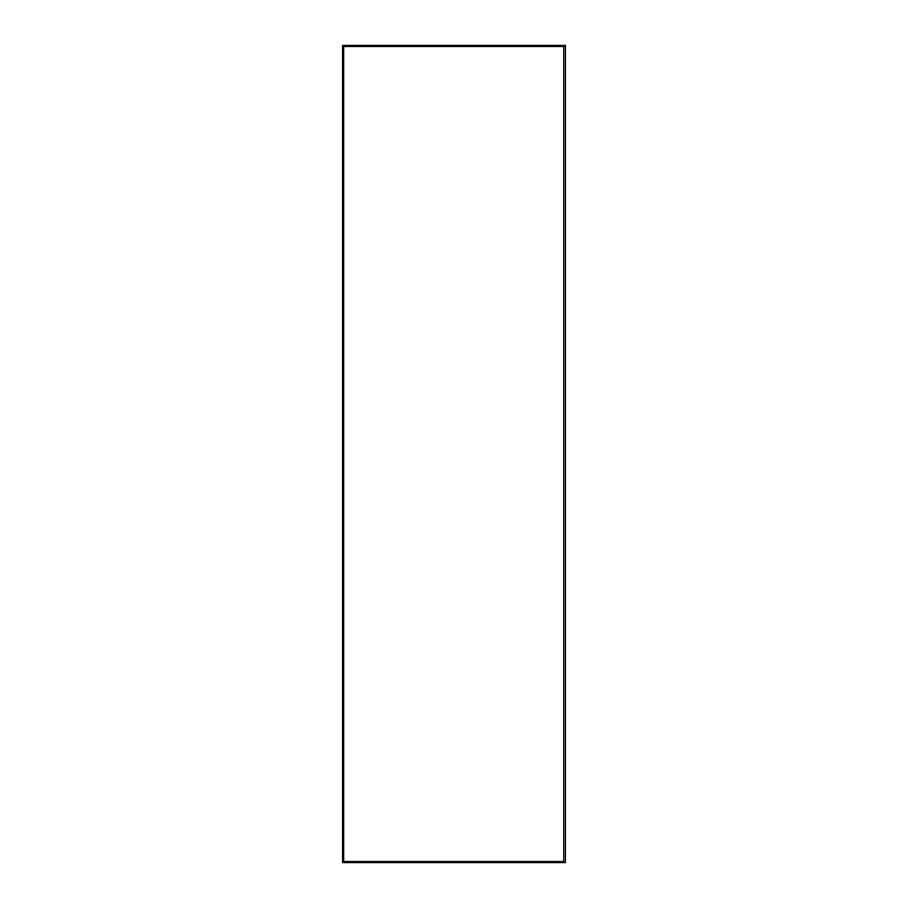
<?xml version="1.0" encoding="UTF-8"?>
<svg xmlns="http://www.w3.org/2000/svg" width="908" height="908" viewBox="0 0 908 908"><rect width="100%" height="100%" fill="white"/><g stroke="black" fill="none" stroke-linecap="round" stroke-linejoin="round"><path stroke-width="1.36" d="M565.434 45.4L342.566 45.4L342.566 862.6L565.434 862.6L565.434 45.4M563.766 46.512L343.678 46.512L343.678 861.488L563.766 861.488L563.766 46.512"/></g></svg>
